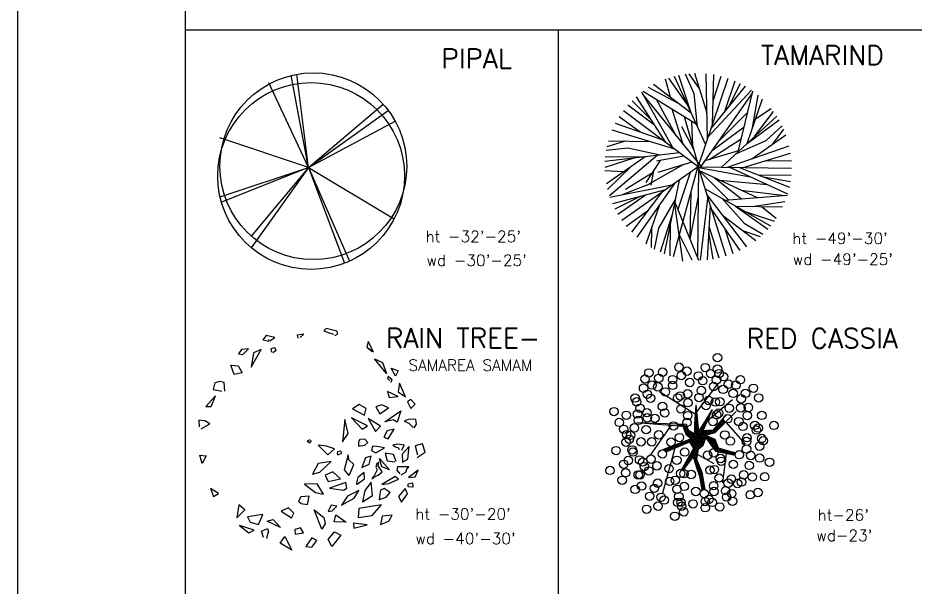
# Model space of a CAD drawing. Extents: x 2080 to 102399, y 2071 to 93424.
# Drawn here: x 72374 to 73815, y 76835 to 77749 of the extents above; entities that cross this region are included whole.
import ezdxf

# ---------------------------------------------------------------- set-up
doc = ezdxf.new("R2010")
doc.units = 0
doc.header["$LTSCALE"] = 20
doc.header["$MEASUREMENT"] = 0
doc.layers.add('correct', color=230, linetype='Continuous', plot=False)
doc.layers.add('PLANTS', color=3, linetype='Continuous')
doc.layers.add('TEXTS', color=2, linetype='Continuous')
doc.styles.add('a', font='romans.shx')

# ---------------------------------------------------------------- blocks, each defined once
blk = doc.blocks.new('T41')
at = {"color": 86, "linetype": 'Continuous'}
for p, q in [((0.0043, 0.0045), (-0.0824, 0.469)), ((0.0043, 0.0045), (-0.0544, 0.4749)), ((0.0043, 0.0045), (-0.1952, 0.4322)), ((0.0043, 0.0045), (0.3817, 0.3236)), ((0.0043, 0.0045), (0.4073, 0.2921)), ((0.0043, 0.0045), (0.4421, 0.238)), ((0.0043, 0.0045), (-0.4434, 0.1538)), ((-0.4422, -0.1439), (0.0043, 0.0045)), ((0.0043, 0.0045), (-0.435, -0.1715)), ((0.0043, 0.0045), (-0.2846, -0.3426)), ((0.0043, 0.0045), (-0.2846, -0.4012)), ((0.0043, 0.0045), (0.437, -0.2559)), ((0.0043, 0.0045), (0.2117, -0.4693)), ((0.0043, 0.0045), (0.1861, -0.4799))]:
    blk.add_line(p, q, dxfattribs=at)
at = {"color": 3, "linetype": 'Continuous'}
for centre in [(0.0287, 0.0104), (0.0179, -0.039)]:
    blk.add_circle(centre, 0.4719, dxfattribs=at)
blk = doc.blocks.new('A$C0D9D42C5')
at = {"color": 3, "linetype": 'Continuous'}
for p, q in [((24.2, 179.1), (20.4, 175)), ((20.4, 175), (29.1, 172)), ((41.5, 174.4), (24.2, 179.1)), ((43.1, 170.2), (41.5, 174.4)), ((-72, 167.9), (-77.7, 160.5)), ((-77.7, 160.5), (-68, 158.6)), ((-58.2, 164.5), (-72, 167.9)), ((-68, 158.6), (-67.3, 161.4)), ((-68, 158.6), (-68, 158.6)), ((-66.4, 159), (-58.2, 164.5)), ((-11.6, 169.8), (-22.4, 168.1)), ((-22.4, 168.1), (-21.2, 163.6)), ((-17.8, 164.5), (-11.6, 169.8)), ((29.1, 172), (35.9, 169.9)), ((35.9, 169.9), (35.9, 169.9)), ((38.1, 167.6), (43.1, 170.2)), ((-111.8, 145.3), (-116.8, 138.1)), ((-100.8, 146.1), (-111.8, 145.3)), ((-107.8, 139), (-100.8, 146.1)), ((-96.3, 117.1), (-80.4, 145.2)), ((-80.4, 145.2), (-92.4, 140.1)), ((-58.1, 148), (-64.8, 146.3)), ((-64.8, 146.3), (-63.7, 140.8)), ((-61.7, 140.5), (-56, 144.3)), ((-56, 144.3), (-58.1, 148)), ((91.7, 158.1), (89.2, 148.9)), ((89.2, 148.9), (100, 141.4)), ((89.2, 148.9), (97.9, 142)), ((100, 141.4), (91.7, 158.1)), ((-116.8, 138.1), (-109.6, 137.3)), ((-109.6, 137.3), (-107.8, 139)), ((-92.4, 140.1), (-96.3, 117.1)), ((97.9, 142), (97.9, 142)), ((121, 106.5), (101.7, 130.3)), ((101.7, 130.3), (114.6, 124.4)), ((-129.1, 119.8), (-117.3, 119.2)), ((-123.8, 104.9), (-129.1, 119.8)), ((-117.3, 119.2), (-110.8, 108)), ((114.6, 124.4), (121, 106.5)), ((-110.8, 108), (-123.8, 104.9)), ((123.5, 102), (122.7, 98.1)), ((130.3, 96.7), (123.5, 102)), ((135.5, 102.4), (128.5, 115.1)), ((128.5, 115.1), (139.8, 111)), ((139.8, 111), (135.5, 102.4)), ((-154.6, 91.5), (-157.1, 80.9)), ((-146.8, 93.9), (-154.6, 91.5)), ((-139.5, 92), (-146.8, 93.9)), ((-138.6, 78.5), (-139.5, 92)), ((122.7, 98.1), (126.5, 95.9)), ((126.5, 95.9), (126.5, 95.9)), ((128.1, 93), (130.3, 96.7)), ((142.1, 91.2), (139.5, 77.4)), ((151.6, 69.1), (142.1, 91.2)), ((-157.1, 80.9), (-143.2, 78.1)), ((-143.2, 78.1), (-143.2, 78.1)), ((122.5, 77.8), (125.4, 67.9)), ((140, 69.5), (122.5, 77.8)), ((139.5, 77.4), (151.6, 69.1)), ((-153.6, 70.6), (-169.1, 53.5)), ((-160.5, 53.8), (-153.6, 70.6)), ((125.4, 67.9), (140, 69.5)), ((160.3, 64.8), (154.5, 61.3)), ((154.5, 61.3), (160.2, 50.7)), ((166.9, 57.3), (160.3, 64.8)), ((-169.1, 53.5), (-160.5, 53.8)), ((76.9, 57.1), (66.4, 50)), ((66.4, 50), (85.9, 40)), ((88.6, 50.7), (76.9, 57.1)), ((85.9, 40), (88.6, 50.7)), ((113.4, 56.3), (103.7, 53.4)), ((103.7, 53.4), (110.1, 42.1)), ((110.1, 42.1), (124.3, 51.8)), ((124.3, 51.8), (113.4, 56.3)), ((118.3, 29.1), (143.9, 46.7)), ((143.9, 46.7), (138, 28.3)), ((160.2, 50.7), (166.9, 57.3)), ((-170.4, 30.8), (-180.3, 31.8)), ((-180.3, 31.8), (-179.6, 21)), ((-162.8, 26), (-170.4, 30.8)), ((54.3, 33), (50.6, -3)), ((59.7, 10.2), (54.3, 33)), ((65, 35.4), (81.7, 17.2)), ((90.5, 22.5), (65, 35.4)), ((91.7, 34.5), (103.6, 13.7)), ((111.6, 22.4), (91.7, 34.5)), ((131.6, 32.3), (118.3, 29.1)), ((138, 28.3), (131.6, 32.3)), ((157.2, 33.4), (149.4, 29.9)), ((149.4, 29.9), (156.7, 27)), ((167.9, 32.6), (157.2, 33.4)), ((169.2, 25.1), (167.9, 32.6)), ((-179.6, 21), (-179.6, 21)), ((-176.6, 17.8), (-162.8, 26)), ((81.7, 17.2), (90.5, 22.5)), ((103.6, 13.7), (102.5, 17.7)), ((103.6, 13.7), (111.6, 22.4)), ((122.2, 14.6), (116.8, 4.5)), ((133.2, 17.3), (122.2, 14.6)), ((123.5, 1.9), (133.2, 17.3)), ((156.7, 27), (163.9, 20)), ((163.9, 20), (163.9, 20)), ((165.2, 19.3), (169.2, 25.1)), ((-2.2, 0.1), (-6.6, -2.2)), ((50.6, -3), (59.7, 10.2)), ((78.3, 0.5), (76.1, -3.1)), ((86.3, 1.5), (78.3, 0.5)), ((91.1, -4.2), (86.3, 1.5)), ((116.8, 4.5), (123.5, 1.9)), ((-6.6, -2.2), (-2.1, -4.7)), ((-2.1, -4.7), (0.5, -1.1)), ((24.8, -10.2), (11.2, -8.5)), ((11.2, -8.5), (26.8, -23.8)), ((37.7, -14.4), (24.8, -10.2)), ((26.8, -23.8), (37.7, -14.4)), ((76.1, -3.1), (76, -9.8)), ((76, -9.8), (80.3, -8.9)), ((79.9, -9.6), (86.1, -8.1)), ((80.3, -8.9), (80.3, -8.9)), ((86.1, -8.1), (91.1, -4.2)), ((98.3, -10.1), (96.9, -16.7)), ((105.4, -10.6), (98.3, -10.1)), ((104.1, -20.8), (117.9, -12.8)), ((117.9, -12.8), (105.4, -10.6)), ((139.4, -7), (131, -8.5)), ((131, -8.5), (135.6, -10.9)), ((135.6, -10.9), (140.5, -12.9)), ((149.2, -8.1), (139.4, -7)), ((140.5, -12.9), (141.2, -15.3)), ((145.6, -16.3), (149.2, -8.1)), ((157.3, -10.5), (146, -22.7)), ((155.1, -30.8), (157.3, -10.5)), ((178.7, -6.2), (167.2, -9.6)), ((167.2, -9.6), (171, -23.9)), ((182.9, -19.6), (178.7, -6.2)), ((-178.8, -24.2), (-168.5, -25.4)), ((-175.2, -37.9), (-178.8, -24.2)), ((-168.5, -25.4), (-175.2, -37.9)), ((42.3, -18.8), (41.7, -21.6)), ((41.7, -21.6), (42.7, -24.2)), ((47.7, -17.9), (42.3, -18.8)), ((44.6, -23.2), (49.4, -21.1)), ((49.4, -21.1), (47.7, -17.9)), ((59.3, -24), (52.8, -48.1)), ((60.5, -32), (59.3, -24)), ((87.1, -28.5), (81.5, -44)), ((96.6, -25.9), (87.1, -28.5)), ((93.4, -38.7), (96.6, -25.9)), ((96.9, -16.7), (104.1, -20.8)), ((119.1, -21.1), (122.3, -33.4)), ((132.1, -23.2), (119.1, -21.1)), ((136.7, -34.8), (132.1, -23.2)), ((141.2, -15.3), (141.6, -15.5)), ((146, -22.7), (146.5, -35.9)), ((170.5, -28.2), (182.9, -19.6)), ((171, -23.9), (171, -23.9)), ((11.1, -38), (2.3, -54.8)), ((32, -34.8), (11.1, -38)), ((14.2, -51.8), (32, -34.8)), ((68.4, -39.5), (60.5, -32)), ((61.5, -56.1), (68.4, -39.5)), ((81.5, -44), (93.4, -38.7)), ((105.3, -37.6), (103.9, -43.8)), ((108.7, -36.3), (105.3, -37.6)), ((107.5, -41.5), (108.7, -36.3)), ((114.1, -51.3), (107.5, -41.5)), ((109.9, -29.7), (125.7, -47.8)), ((113.3, -43.4), (109.9, -29.7)), ((122.3, -33.4), (134.2, -34.9)), ((134.2, -34.9), (134.2, -34.9)), ((138.5, -43), (137.4, -48.7)), ((138.5, -43), (139.2, -42.4)), ((157.1, -43), (138.5, -43)), ((146.5, -35.9), (155.1, -30.8)), ((154, -45.1), (157.1, -43)), ((2.3, -54.8), (14.2, -51.8)), ((34.7, -51.4), (22.4, -56.4)), ((22.4, -56.4), (27.6, -66.7)), ((47.2, -62.3), (34.7, -51.4)), ((52.8, -48.1), (60, -56.5)), ((60, -56.5), (61.5, -56.1)), ((85, -52.5), (75.2, -60.4)), ((85.8, -62.3), (85, -52.5)), ((101.6, -56.3), (97.7, -62.2)), ((106.3, -47.8), (101.6, -56.3)), ((102.1, -58.8), (107.7, -56.3)), ((103.9, -43.8), (106.3, -47.8)), ((107.7, -56.3), (114.1, -51.3)), ((125.7, -47.8), (113.3, -43.4)), ((125.7, -47.8), (125.7, -47.8)), ((125.7, -47.8), (125.7, -47.8)), ((137.4, -48.7), (142.6, -54.4)), ((142.6, -54.4), (142.6, -54.4)), ((144.7, -56.1), (151.8, -51.7)), ((151.8, -51.7), (154, -45.1)), ((171.8, -48.3), (156.3, -60)), ((166.9, -59.1), (171.8, -48.3)), ((9.9, -70.5), (-10.6, -70.8)), ((-10.6, -70.8), (7.1, -84.6)), ((19.7, -87.1), (9.9, -70.5)), ((27.6, -66.7), (47.2, -62.3)), ((55.7, -68.3), (29.3, -77.3)), ((57.5, -77.6), (55.7, -68.3)), ((75.2, -60.4), (72.3, -71.2)), ((72.3, -71.2), (74.7, -70.2)), ((74.7, -70.2), (85.8, -62.3)), ((96.3, -67.5), (86.2, -81)), ((98.5, -88.9), (96.3, -67.5)), ((97.7, -62.2), (102.1, -58.8)), ((135.2, -58.8), (113.3, -71.7)), ((113.3, -71.7), (124.7, -69.7)), ((124.7, -69.7), (140.5, -63.1)), ((140.5, -63.1), (135.2, -58.8)), ((156, -70.4), (162.6, -68.6)), ((156, -75.5), (156, -70.4)), ((156.3, -60), (166.9, -59.1)), ((162.6, -68.6), (163.5, -76)), ((-161.6, -77.9), (-156.8, -91)), ((-148.6, -86.2), (-161.6, -77.9)), ((-156.8, -91), (-148.6, -86.2)), ((7.1, -84.6), (19.7, -87.1)), ((29.3, -77.3), (51.9, -80.6)), ((51.9, -80.6), (57.5, -77.6)), ((76.4, -81), (58.4, -90.4)), ((69.2, -93.7), (76.4, -81)), ((86.2, -81), (82.5, -99.5)), ((111.5, -80.8), (110.1, -87)), ((117.3, -77.7), (111.5, -80.8)), ((127, -84.2), (117.3, -77.7)), ((120.5, -91.7), (127, -84.2)), ((151.1, -78), (140.5, -90.6)), ((154.5, -86.7), (151.1, -78)), ((163.5, -76), (156, -75.5)), ((-16.4, -91.3), (-20.5, -98)), ((-20.5, -98), (-16.2, -101.8)), ((-2.9, -90.4), (-16.4, -91.3)), ((-5.7, -103.5), (-2.9, -90.4)), ((58.4, -90.4), (48.9, -104.6)), ((48.9, -104.6), (69.2, -93.7)), ((82.5, -99.5), (98.5, -88.9)), ((110.1, -87), (109, -95.9)), ((109, -95.9), (112.3, -94.6)), ((112.3, -94.6), (120.5, -91.7)), ((140.5, -90.6), (145.2, -100.1)), ((145.2, -100.1), (154.5, -86.7)), ((-116.1, -104.2), (-119.4, -125.1)), ((-119.4, -125.1), (-106.4, -112)), ((-106.4, -112), (-116.1, -104.2)), ((-36.3, -109), (-48.3, -114.4)), ((-48.3, -114.4), (-31.6, -125.2)), ((-27.6, -117.7), (-36.3, -109)), ((-16.2, -101.8), (-5.7, -103.5)), ((-16.2, -101.8), (-16.2, -101.8)), ((-16.2, -101.8), (-16.2, -101.8)), ((17.1, -143), (4.8, -112.4)), ((4.8, -112.4), (20.4, -124.3)), ((32.4, -104.6), (27.5, -114.8)), ((27.5, -114.8), (33.7, -114)), ((41.1, -106.2), (32.4, -104.6)), ((33.7, -114), (41.1, -106.2)), ((76.4, -109.8), (75.5, -124.6)), ((112.9, -104.2), (76.4, -109.8)), ((98.1, -121.5), (112.9, -104.2)), ((-77.5, -119.9), (-101.9, -123.2)), ((-101.9, -123.2), (-97.7, -132.1)), ((-84.4, -135.8), (-77.5, -119.9)), ((-70.6, -130.1), (-61.1, -127.8)), ((-61.1, -127.8), (-49.2, -140.4)), ((-31.6, -125.2), (-27.6, -117.7)), ((20.4, -124.3), (22.8, -134.9)), ((36.9, -131.6), (39.5, -120)), ((39.5, -120), (56, -132)), ((75.5, -124.6), (98.1, -121.5)), ((114.2, -122.3), (111.5, -135.7)), ((130.2, -120.5), (114.2, -122.3)), ((124.8, -130.6), (130.2, -120.5)), ((-114.9, -137.3), (-100.1, -148.9)), ((-91.3, -144.6), (-114.9, -137.3)), ((-97.7, -132.1), (-84.4, -135.8)), ((-79.8, -146.2), (-70.1, -142.3)), ((-49.2, -140.4), (-70.6, -130.1)), ((-70.1, -142.3), (-68.2, -147.4)), ((-16.9, -141.1), (-26.2, -143.8)), ((-26.2, -143.8), (-25.5, -151.3)), ((-12.3, -149.1), (-16.9, -141.1)), ((22.8, -134.9), (17.1, -143)), ((56, -132), (36.9, -131.6)), ((68.3, -133.8), (68.4, -141.8)), ((90.2, -136.5), (68.3, -133.8)), ((68.4, -141.8), (90.2, -136.5)), ((111.5, -135.7), (124.8, -130.6)), ((-100.1, -148.9), (-91.3, -144.6)), ((-76.4, -156.8), (-79.8, -146.2)), ((-69.5, -149.3), (-71.4, -158.1)), ((-71.4, -158.1), (-71.4, -158.1)), ((-68.2, -147.4), (-69.5, -149.3)), ((-49.7, -165.8), (-42.4, -154.9)), ((-42.4, -154.9), (-31, -176.8)), ((-25.5, -151.3), (-12.3, -149.1)), ((1.4, -156.9), (-8.3, -171.1)), ((9, -161.2), (1.4, -156.9)), ((27.5, -159.7), (37.5, -147.4)), ((47.9, -152.9), (33, -171.1)), ((37.5, -147.4), (47.9, -152.9)), ((-31, -176.8), (-49.7, -165.8)), ((-8.3, -171.1), (1.4, -172.1)), ((1.4, -172.1), (9, -161.2)), ((33, -171.1), (27.5, -159.7))]:
    blk.add_line(p, q, dxfattribs=at)
blk = doc.blocks.new('TREESEN')
at = {"color": 62}
for points in [[(-0.0388, 0.4077), (-0.084, 0.5087)], [(-0.01, 0.4313), (-0.0653, 0.511)], [(0.0275, 0.308), (-0.0348, 0.513)], [(0.0302, 0.1757), (0.0233, 0.5115)], [(-0.1609, 0.3902), (-0.1864, 0.4828)], [(-0.0757, 0.357), (-0.1694, 0.4888)], [(0.0203, 0.1465), (-0.1398, 0.4976)], [(-0.0541, 0.3097), (-0.1183, 0.5027)], [(-0.0181, 0.0337), (0.1363, 0.4878)], [(0.056, 0.2517), (0.0619, 0.5066)], [(0.0588, 0.3715), (0.1006, 0.4983)], [(0.1165, 0.3129), (0.1709, 0.4745)], [(0.1352, 0.336), (0.1995, 0.4611)], [(-0.1455, 0.1257), (-0.3078, 0.4159)], [(-0.0279, 0.2521), (-0.3013, 0.4208)], [(-0.122, 0.3608), (-0.2732, 0.4398)], [(-0.054, 0.3093), (-0.2469, 0.4552)], [(0.03, 0.1832), (0.2559, 0.4273)], [(0.0484, 0.2293), (0.2254, 0.4468)], [(0.1866, 0.1105), (0.2625, 0.4226)], [(-0.2582, 0.2729), (-0.3573, 0.3727)], [(-0.1836, 0.1574), (-0.3358, 0.393)], [(-0.0037, 0.0359), (-0.3024, 0.4064)], [(-0.1325, 0.1956), (-0.2324, 0.3783)], [(-0.0217, 0.2385), (-0.0388, 0.4077)], [(-0.0086, 0.0289), (0.2598, 0.4117)], [(0.233, 0.153), (0.312, 0.3816)], [(0.2609, 0.2336), (0.2893, 0.4018)], [(-0.2421, 0.2479), (-0.3789, 0.3496)], [(-0.0946, 0.1486), (-0.1527, 0.3291)], [(0.2768, 0.2797), (0.357, 0.3325)], [(-0.3156, 0.2112), (-0.4233, 0.2902)], [(-0.0181, 0.0337), (-0.4023, 0.3208)], [(-0.0149, 0.0336), (-0.0882, 0.2893)], [(0.0854, 0.163), (0.2358, 0.3129)], [(0.1011, 0.0321), (0.3855, 0.2928)], [(0.2716, 0.1884), (0.368, 0.3182)], [(-0.2025, 0.1715), (-0.4431, 0.2559)], [(-0.0392, 0.1186), (-0.1026, 0.2383)], [(-0.0455, 0.1405), (-0.0516, 0.2668)], [(0.0538, 0.1179), (0.2176, 0.2379)], [(0.2332, 0.1532), (0.397, 0.2739)], [(0.3312, 0.169), (0.4133, 0.2431)], [(-0.1383, 0.1235), (-0.4597, 0.2208)], [(-0.1133, 0.1719), (-0.1258, 0.1874)], [(0.2568, 0.0751), (0.4326, 0.1977)], [(0.3625, 0.1488), (0.4212, 0.2261)], [(-0.3937, 0.1643), (-0.4866, 0.1363)], [(-0.2649, 0.1618), (-0.4791, 0.1659)], [(0.0384, 0.0718), (0.2027, 0.1766)], [(0.1319, 0.0317), (0.4491, 0.1419)], [(0.1756, 0.1004), (0.3312, 0.169)], [(-0.1136, 0.105), (-0.4969, 0.0613)], [(-0.3802, 0.1296), (-0.4903, 0.1179)], [(-0.214, 0.0936), (-0.3802, 0.1296)], [(0.0169, 0.0654), (0.1956, 0.1187)], [(0.2121, 0.0306), (0.4563, 0.1037)], [(-0.3434, 0.0788), (-0.4977, 0.0305)], [(-0.2917, 0.0847), (-0.4951, 0.0833)], [(-0.2913, 0.0848), (-0.4897, -0.0537)], [(-0.2289, 0.0919), (-0.4737, -0.116)], [(-0.2132, 0.0665), (-0.2879, -0.0475)], [(-0.0915, 0.0885), (-0.2326, 0.0629)], [(-0.0504, 0.0578), (-0.2261, 0.0045)], [(0.3269, 0.065), (0.4605, 0.0644)], [(-0.4013, 0.008), (-0.4972, 0.0124)], [(-0.3613, 0.0359), (-0.4832, -0.0834)], [(-0.0181, 0.0337), (-0.4099, -0.2429)], [(-0.0933, 0.0448), (-0.2796, -0.0601)], [(-0.2478, 0.0135), (-0.2619, -0.0605)], [(-0.0224, 0.0306), (-0.1459, -0.4286)], [(-0.0601, 0.0041), (-0.1234, -0.1858)], [(-0.0172, 0.0307), (-0.0216, -0.4336)], [(-0.0181, 0.0337), (0.1239, -0.4244)], [(-0.0181, 0.0337), (0.4614, 0.0272)], [(-0.0173, 0.0174), (0.1379, -0.1358)], [(-0.0172, 0.0304), (0.2504, -0.0173)], [(-0.0161, 0.0162), (0.2843, -0.1247)], [(0.139, 0.0341), (0.4409, -0.1053)], [(0.1885, 0.0309), (0.4501, -0.0703)], [(-0.2577, -0.0015), (-0.3919, -0.0833)], [(-0.1155, -0.0351), (-0.1923, -0.4131)], [(0.0634, -0.0211), (0.2038, -0.1308)], [(0.0922, -0.0346), (0.3373, -0.0575)], [(0.289, -0.008), (0.4595, -0.0098)], [(0.3168, -0.0187), (0.4556, -0.0412)], [(-0.1449, -0.059), (-0.4712, -0.1237)], [(-0.1869, -0.0855), (-0.458, -0.1574)], [(-0.2603, -0.0525), (-0.4084, -0.1112)], [(-0.1406, -0.0528), (-0.3325, -0.3285)], [(0.0172, -0.0802), (0.353, -0.2701)], [(0.2029, -0.0865), (0.4275, -0.1138)], [(-0.3198, -0.1207), (-0.4454, -0.1842)], [(-0.2911, -0.1131), (-0.4301, -0.2118)], [(-0.2062, -0.0991), (-0.3608, -0.3019)], [(-0.1356, -0.1341), (-0.2212, -0.2811)], [(-0.0186, -0.119), (-0.0608, -0.3381)], [(-0.056, -0.0942), (-0.0603, -0.3354)], [(0.0309, -0.1156), (-0.0084, -0.4458)], [(0.0263, -0.1096), (0.2292, -0.3772)], [(0.1052, -0.1299), (0.2185, -0.2567)], [(0.1182, -0.1373), (0.4385, -0.113)], [(-0.2162, -0.1614), (-0.2863, -0.3639)], [(-0.1404, -0.1576), (-0.0994, -0.4503)], [(-0.1386, -0.1488), (-0.0165, -0.4459)], [(0.0431, -0.1636), (0.0277, -0.4437)], [(0.1729, -0.1682), (0.4148, -0.1728)], [(0.1732, -0.1684), (0.3386, -0.2869)], [(0.2582, -0.1698), (0.427, -0.1449)], [(0.307, -0.1708), (0.382, -0.2307)], [(-0.2788, -0.1944), (-0.3873, -0.2724)], [(-0.1512, -0.2108), (-0.2127, -0.4046)], [(0.0501, -0.1862), (0.1951, -0.3959)], [(0.1062, -0.215), (0.2771, -0.3443)], [(0.2185, -0.194), (0.3718, -0.2456)], [(-0.1616, -0.2617), (-0.1632, -0.4234)], [(0.0372, -0.2713), (0.0881, -0.434)], [(0.2185, -0.2567), (0.3144, -0.3119)], [(-0.2584, -0.2832), (-0.2605, -0.3802)], [(-0.2212, -0.2811), (-0.2441, -0.3893)], [(-0.1152, -0.3143), (-0.0504, -0.4448)], [(0.0355, -0.301), (0.0571, -0.44)], [(0.1182, -0.2848), (0.159, -0.412)], [(0.209, -0.2927), (0.3006, -0.3247)]]:
    blk.add_lwpolyline(points, dxfattribs=at)
blk = doc.blocks.new('B')
at = {"layer": 'PLANTS'}
h = blk.add_hatch(dxfattribs=at)
h.set_pattern_fill('ANSI37', color=1, scale=6, style=0)
h.set_pattern_definition([(45, (130.9915, -199.93444), (-0.53033, 0.53033), []), (135, (130.9915, -199.93444), (-0.53033, -0.53033), [])])
h.paths.add_polyline_path([(-2.91, 1.33), (-13.2, -2.54, -0.103333), (-14.11, -2.88), (-19.32, -4.84, -0.25813), (-17.31, -5.99), (-3.94, -0.32), (-1.67, -4.03), (-8.38, -15.96, -0.065368), (-7.8, -16.19, -0.052319), (-7.31, -16.1), (-1.89, -8.63), (-0.17, -14.33), (1.84, -19.78), (3.16, -27.82, -0.189089), (4.87, -27.48), (3.03, -17.58), (0.04, -10.15), (1.02, -4.45), (3.91, -2.18), (5.36, 1.95), (9.85, -4.19, -0.334178), (12.16, -5.92), (22.04, -7.81, -0.016131), (22.04, -7.66, -0.112756), (22.28, -6.62), (12.42, -3.77), (10.46, 1.17), (5.12, 3.52), (10.72, 4.95), (16.58, 10.87, -0.254697), (15.49, 12.88, -0.037732), (15.51, 13.24), (9.68, 6.51), (3.81, 6.12), (9.14, 18.14), (1.47, 5.6), (0.69, 12.89), (-0.1, 20.7), (-0.84, 9.85), (-0.84, 4.18), (-4.46, 6.23), (-5.18, 8.38, -0.289666), (-7.44, 9.59), (-10.84, 9.7, -0.102824), (-10.64, 8.75, -0.00767), (-10.64, 8.67), (-7.45, 8.43), (-5.72, 3.55)])
at = {"layer": 'PLANTS', "color": 1}
for p, q in [((0.3, 16.8), (12.12, 32.29)), ((-0.47, 15.28), (-21.09, 28.12)), ((-0.84, 9.85), (-0.1, 20.7)), ((0.69, 12.89), (-0.1, 20.7)), ((6.48, 12.13), (20.66, 23.75)), ((1.47, 5.6), (9.14, 18.14)), ((3.81, 6.12), (9.14, 18.14)), ((10.72, 4.95), (22.71, 17.06)), ((-5.56, 9.53), (-34.1, 10.45)), ((-7.45, 8.43), (-34.1, 10.45)), ((1.47, 5.6), (0.69, 12.89)), ((9.68, 6.51), (17.24, 15.24)), ((16.72, 11), (27.86, -1.54)), ((-14.3, 9.22), (-26.37, -7.84)), ((-5.72, 3.55), (-7.45, 8.43)), ((-4.46, 6.23), (-5.56, 9.53)), ((-0.84, 4.18), (-4.46, 6.23)), ((-0.84, 4.18), (-0.84, 9.85)), ((3.81, 6.12), (9.68, 6.51)), ((-2.91, 1.33), (-19.32, -4.84)), ((-2.91, 1.33), (-5.72, 3.55)), ((3.91, -2.18), (5.36, 1.95)), ((5.12, 3.52), (10.72, 4.95)), ((5.12, 3.52), (10.46, 1.17)), ((5.36, 1.95), (10.94, -5.69)), ((10.46, 1.17), (12.42, -3.77)), ((-12.2, -3.83), (-19.41, -29.61)), ((-17.31, -5.99), (-3.94, -0.32)), ((-1.67, -4.03), (-8.38, -15.96)), ((-3.94, -0.32), (-1.67, -4.03)), ((1.02, -4.45), (0.04, -10.15)), ((1.02, -4.45), (3.91, -2.18)), ((12.42, -3.77), (22.28, -6.62)), ((-1.89, -8.63), (-7.31, -16.1)), ((-1.89, -8.63), (-0.17, -14.33)), ((0.04, -10.15), (3.03, -17.58)), ((0.53, -7.3), (9.92, -12.7)), ((10.94, -5.69), (22.04, -7.81)), ((17.01, -6.85), (14.91, -23.65)), ((-0.17, -14.33), (1.84, -19.78)), ((1.84, -19.78), (3.16, -27.82)), ((3.03, -17.58), (4.87, -27.48))]:
    blk.add_line(p, q, dxfattribs=at)
at = {"layer": 'PLANTS'}
for centre in [(12.03, 47.68), (-27.09, 39), (-19.26, 39.43), (-9.98, 42.27), (-5.39, 39.97), (5.07, 42.04), (8.12, 38.56), (12.03, 41.17), (12.99, 38.6), (-29.26, 35.52), (-21.44, 35.96), (-13.52, 35.17), (-8.6, 37.45), (-3.81, 33.52), (1.15, 37.24), (3.63, 34.55), (11.48, 34.97), (15.51, 36.83), (25.07, 35.09), (-30.13, 30.31), (-25.35, 32.05), (-21.99, 31.05), (-13.52, 31.87), (2.75, 28.94), (9.83, 31.25), (15.28, 29.59), (18.27, 32.58), (22.46, 32.05), (32.51, 30.26), (-34.91, 24.67), (-27.96, 26.84), (-26.09, 24.52), (-17.65, 28.16), (-10.72, 24.73), (-9.18, 25.89), (-5.04, 27.04), (1.49, 24.94), (6.96, 23.26), (20.98, 27.33), (25.53, 24.23), (28.01, 27.33), (35.5, 24.75), (-34.04, 22.5), (-32.2, 18.84), (-19.3, 19.9), (-8.83, 18.42), (-4.83, 22), (5.49, 20.31), (10.86, 22.38), (13.34, 22.58), (18.73, 18.81), (25.32, 19.08), (29.66, 19.28), (-46.97, 16.95), (-39.99, 14.84), (-33.6, 15.55), (-28.2, 16.32), (-27.99, 13.37), (-23.64, 13.09), (-18.06, 16.19), (-4.92, 14.68), (11.59, 15.12), (12.76, 16.05), (28.98, 14.68), (37.3, 14.74), (-43.98, 10.76), (-33.04, 11.9), (-13.04, 8.75), (-5.36, 10.77), (9.42, 11.21), (17.88, 12.88), (24.2, 11.21), (26.54, 8.48), (33.32, 9.04), (44.19, 9.04), (-41.43, 6.87), (-39.69, 3.83), (-37.52, 3.39), (-35.36, 7.69), (-28.62, 6.64), (-21.46, 3.7), (16.2, 3.66), (34.19, 6.43), (35.24, 7.52), (-40.12, -0.51), (-38.24, 1.14), (-31.57, -0.3), (-25.46, -0.3), (-14.48, -0.51), (-9.7, 2.09), (19.38, 0.12), (28.54, -0.08), (28.86, 2.01), (37.24, 1.66), (38.1, 0.35), (-45.77, -5.29), (-36.62, -4.93), (-36.21, -6.16), (-19.36, -7.24), (-6.66, -6.16), (9.86, -6.59), (28.54, -4.42), (36.02, -2.82), (-38.82, -10.93), (-32.41, -10.6), (-30.56, -11.8), (-25.88, -10.18), (-11.14, -10.82), (6.38, -7.89), (13.75, -9.82), (14.2, -11.37), (24.44, -7.66), (30.96, -8.08), (36.02, -9.55), (41.7, -11.94), (-49.25, -16.58), (-41.43, -13.1), (-29.69, -14.41), (-27.14, -16.91), (-22.51, -13.97), (-15.58, -15.6), (7.76, -16.42), (10.29, -16.14), (21.07, -13.13), (30.12, -13.76), (-42.3, -22.22), (-40.31, -17.93), (-33.17, -19.18), (-32.11, -19.11), (-15.17, -22.82), (-12.07, -22.2), (-8.97, -18.28), (-7.11, -18.49), (-2.98, -18.9), (12.9, -20.92), (19.95, -21.58), (26.97, -19.11), (31.93, -20.35), (38.94, -20.2), (-34.91, -27.43), (-31.29, -25.5), (-23.99, -26.8), (-22.09, -23.86), (-11.04, -27.36), (-6.91, -25.71), (9.83, -25.3), (18.09, -23.85), (23.46, -24.06), (25.73, -23.23), (-26.65, -31.34), (-20.13, -31.9), (-10.01, -31.49), (-0.3, -28.6), (4.46, -29.84), (7.25, -33.08), (10.03, -28.6), (16.64, -28.19), (17.24, -31.77), (20.16, -29.84), (30.72, -30.47), (35.06, -29.17), (-21.87, -36.98), (-18.39, -33.51), (-10.57, -34.81), (-8.77, -34.79), (-8.4, -36.98), (-1.88, -35.68), (5.07, -34.38), (5.07, -37.85), (8.99, -34.81), (13.33, -37.42), (20.57, -34.17), (-28.39, -38.72), (-12.28, -42.71), (-7.23, -40.19)]:
    blk.add_circle(centre, 2.4, dxfattribs=at)

msp = doc.modelspace()

# ---------------------------------------------------------------- linework, layer by layer
at = {"color": 7}
for p, q in [((72643.451, 77729.533), (75215.957, 77729.533)), ((73241.753, 77729.533), (73241.753, 75092.056))]:
    msp.add_line(p, q, dxfattribs=at)
msp.add_lwpolyline([(72643.451, 78104.466), (75215.957, 78104.466), (75215.957, 75092.056), (72643.451, 75092.056)], close=True, dxfattribs=at)
at = {"layer": 'correct', "color": 3, "linetype": 'Continuous', "ltscale": 0.5}
msp.add_lwpolyline([(72374.428, 93424.184), (102393.665, 93424.184), (102393.665, 71506.418), (72374.428, 71506.418)], close=True, dxfattribs=at)

# ---------------------------------------------------------------- block references
at = {"xscale": 2.81632653059205, "yscale": 2.81632653059205, "zscale": 2.81632653059205}
msp.add_blockref('B', (73463.724, 77069.035), dxfattribs=at)
at = {"layer": 'PLANTS'}
for name, p, xscale, yscale, zscale in [('T41', (72839.482, 77507.299), 317.8287505751068, 317.8287505751068, 317.8287505751068), ('TREESEN', (73472.306, 77499.224), 312.6874203442712, 312.6874203442712, 312.6874203442712)]:
    msp.add_blockref(name, p, dxfattribs=dict(at, xscale=xscale, yscale=yscale, zscale=zscale))
at = {"layer": 'PLANTS', "linetype": 'Continuous', "ltscale": 0.5}
msp.add_blockref('A$C0D9D42C5', (72845.145, 77071.196), dxfattribs=at)

# ---------------------------------------------------------------- texts
at = {"layer": 'TEXTS', "style": 'a'}
for s, height, p in [('PIPAL', 31.104, (73054.106, 77668.071)), ('TAMARIND', 31.104, (73567.2, 77673.178)), ("ht -32'-25'", 18, (73028.724, 77388.846)), ("ht -49'-30'", 18, (73617.573, 77385.798)), ("wd -30'-25'", 18, (73030.395, 77350.56)), ("wd -49'-25'", 18, (73618.33, 77352.263)), ('RAIN TREE-', 31.104, (72965.08, 77219.316)), ('RED CASSIA', 31.104, (73544.302, 77218.791)), ('SAMAREA SAMAM', 18, (73001.462, 77182.116)), ("ht -30'-20'", 18, (73012.269, 76943.377)), ("ht-26'", 18, (73658.2, 76941.691)), ("wd -40'-30'", 18, (73012.477, 76903.862)), ("wd-23'", 18, (73656.159, 76908.918))]:
    msp.add_text(s, height=height, dxfattribs=at).set_placement(p)

doc.saveas('drawing.dxf')
